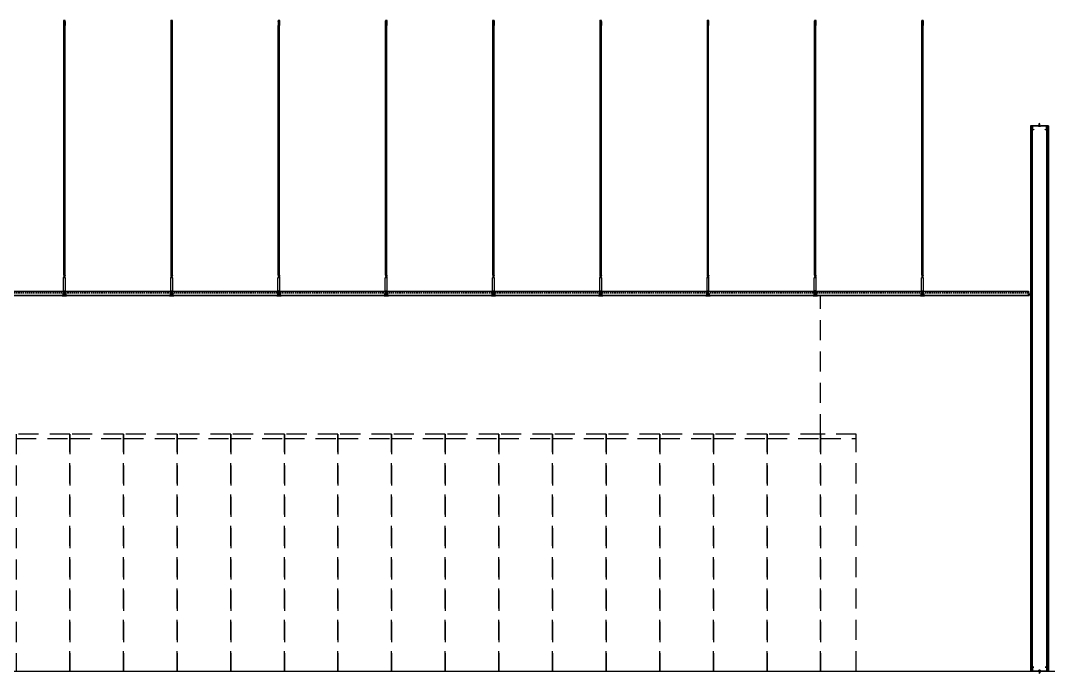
# Model space of a CAD drawing. Header units: millimetres. Extents: x 19868 to 801382, y -4805 to 85279.
# Drawn here: x 127238 to 138738, y 52653 to 59954 of the extents above; entities that cross this region are included whole.
import ezdxf

# ---------------------------------------------------------------- set-up
doc = ezdxf.new("R2010")
doc.units = ezdxf.units.MM
doc.header["$LTSCALE"] = 250
for name, pattern in [('A2', [8, 2, -2, 2, -2]), ('CENTER', [50.8, 31.75, -6.35, 6.35, -6.35]), ('CENTER2', [28.575, 19.05, -3.175, 3.175, -3.175]), ('H1', [1.5, 1, -0.5]), ('HID', [2.8, 1.8, -1]), ('HIDDEN', [9.525, 6.35, -3.175])]:
    doc.linetypes.add(name, pattern=pattern)
for name, color, linetype in [('8입면선', 8, 'Continuous'), ('A-ETC-SERVER', 5, 'H1'), ('A-FIN', 6, 'Continuous'), ('A-WALL-D', 7, 'Continuous'), ('C-1', 252, 'Continuous'), ('C-HANGER', 8, 'Continuous'), ('C-HANGER-C', 8, 'Continuous'), ('C-sec', 252, 'Continuous'), ('C-STL4', 252, 'Continuous'), ('C-STL6', 8, 'Continuous'), ('C-T-BAR MAIN-', 252, 'Continuous'), ('C-삼성엔지니어링_CEILING', 252, 'Continuous'), ('C-압출', 252, 'Continuous'), ('GAGAM-DT', 7, 'Continuous'), ('MO-S', 3, 'Continuous'), ('입면', 7, 'Continuous')]:
    doc.layers.add(name, color=color, linetype=linetype)
doc.layers.add('C-중심선', color=252, linetype='CENTER2', lineweight=20)
doc.layers.add('CK', color=221, linetype='Continuous', plot=False)

# ---------------------------------------------------------------- blocks, each defined once
blk = doc.blocks.new('A$C8f9dbc63')
at = {"layer": 'A-ETC-SERVER', "color": 8, "linetype": 'HID', "ltscale": 0.5}
for p, q in [((11399, 2650), (11399, 4200)), ((2400, 2600), (3000, 2600)), ((3000, 2600), (3600, 2600)), ((3600, 2600), (4200, 2600)), ((4200, 2600), (4800, 2600)), ((4800, 2600), (5400, 2600)), ((5400, 2600), (6000, 2600)), ((6000, 2600), (6600, 2600)), ((6600, 2600), (7200, 2600)), ((7200, 2600), (7800, 2600)), ((7800, 2600), (8400, 2600)), ((8400, 2600), (9000, 2600)), ((9000, 2600), (9600, 2600)), ((9600, 2600), (10200, 2600)), ((10200, 2600), (10800, 2600)), ((10800, 2600), (11400, 2600)), ((11399, 2600), (11799, 2600))]:
    blk.add_line(p, q, dxfattribs=at)
for points in [[(2400, 0), (3000, 0), (3000, 2650), (2400, 2650)], [(3000, 0), (3600, 0), (3600, 2650), (3000, 2650)], [(3600, 0), (4200, 0), (4200, 2650), (3600, 2650)], [(4200, 0), (4800, 0), (4800, 2650), (4200, 2650)], [(4800, 0), (5400, 0), (5400, 2650), (4800, 2650)], [(5400, 0), (6000, 0), (6000, 2650), (5400, 2650)], [(6000, 0), (6600, 0), (6600, 2650), (6000, 2650)], [(6600, 0), (7200, 0), (7200, 2650), (6600, 2650)], [(7200, 0), (7800, 0), (7800, 2650), (7200, 2650)], [(7800, 0), (8400, 0), (8400, 2650), (7800, 2650)], [(8400, 0), (9000, 0), (9000, 2650), (8400, 2650)], [(9000, 0), (9600, 0), (9600, 2650), (9000, 2650)], [(9600, 0), (10200, 0), (10200, 2650), (9600, 2650)], [(10200, 0), (10800, 0), (10800, 2650), (10200, 2650)], [(10800, 0), (11400, 0), (11400, 2650), (10800, 2650)]]:
    blk.add_lwpolyline(points, close=True, dxfattribs=at)
at = {"layer": 'A-ETC-SERVER', "color": 8, "linetype": 'HID', "ltscale": 0.5, "elevation": 0}
blk.add_lwpolyline([(11399, 0), (11799, 0), (11799, 2650), (11399, 2650)], close=True, dxfattribs=at)
blk = doc.blocks.new('usgh')
at = {"layer": 'C-STL4'}
blk.add_lwpolyline([(1763311, 329517), (1763311, 329599), (1763381, 329599), (1763381, 329517)], close=True, dxfattribs=at)
at = {"layer": 'C-압출', "color": 252, "linetype": 'Continuous', "lineweight": 40, "extrusion": (0, 0, -1)}
for p, q in [((1763325, 329522), (1763320, 329517)), ((1763325, 329599), (1763322, 329596)), ((1763322, 329596), (1763325, 329592)), ((1763325, 329592), (1763322, 329588)), ((1763322, 329588), (1763325, 329584)), ((1763325, 329584), (1763322, 329580)), ((1763322, 329580), (1763325, 329576)), ((1763325, 329576), (1763322, 329572)), ((1763322, 329572), (1763325, 329568)), ((1763325, 329568), (1763322, 329565)), ((1763322, 329565), (1763325, 329561)), ((1763325, 329561), (1763322, 329557)), ((1763322, 329557), (1763325, 329553)), ((1763325, 329553), (1763322, 329549)), ((1763322, 329549), (1763325, 329545)), ((1763325, 329545), (1763322, 329541)), ((1763322, 329541), (1763325, 329538)), ((1763325, 329538), (1763322, 329534)), ((1763322, 329534), (1763325, 329530)), ((1763325, 329530), (1763322, 329526)), ((1763322, 329526), (1763325, 329522)), ((1763363, 329517), (1763368, 329522)), ((1763364, 329596), (1763368, 329599)), ((1763368, 329592), (1763364, 329596)), ((1763364, 329588), (1763368, 329592)), ((1763368, 329584), (1763364, 329588)), ((1763364, 329580), (1763368, 329584)), ((1763368, 329576), (1763364, 329580)), ((1763364, 329572), (1763368, 329576)), ((1763368, 329568), (1763364, 329572)), ((1763364, 329565), (1763368, 329568)), ((1763368, 329561), (1763364, 329565)), ((1763364, 329557), (1763368, 329561)), ((1763368, 329553), (1763364, 329557)), ((1763364, 329549), (1763368, 329553)), ((1763368, 329545), (1763364, 329549)), ((1763364, 329541), (1763368, 329545)), ((1763368, 329538), (1763364, 329541)), ((1763364, 329534), (1763368, 329538)), ((1763368, 329530), (1763364, 329534)), ((1763364, 329526), (1763368, 329530)), ((1763368, 329522), (1763364, 329526))]:
    blk.add_line(p, q, dxfattribs=at)
at = {"layer": 'C-중심선'}
blk.add_line((1763346, 329623), (1763346, 329480), dxfattribs=at)
blk = doc.blocks.new('r6okghj')
at = {"layer": 'C-삼성엔지니어링_CEILING'}
for p, q in [((1770244, 316436), (1770234, 316431)), ((1770244, 316390), (1770234, 316396)), ((1770344, 316436), (1770244, 316436)), ((1770253, 316436), (1770264, 316431)), ((1770253, 316390), (1770264, 316396)), ((1770274, 316436), (1770264, 316431)), ((1770264, 316396), (1770264, 316431)), ((1770274, 316390), (1770264, 316396)), ((1770314, 316436), (1770324, 316431)), ((1770314, 316390), (1770324, 316396)), ((1770334, 316436), (1770324, 316431)), ((1770324, 316396), (1770324, 316431)), ((1770334, 316390), (1770324, 316396)), ((1770344, 316436), (1770354, 316431)), ((1770344, 316390), (1770354, 316396))]:
    blk.add_line(p, q, dxfattribs=at)
for points in [[(1770234, 316431), (1770234, 316396)], [(1770244, 316390), (1770344, 316390)], [(1770354, 316396), (1770354, 316431)]]:
    blk.add_lwpolyline(points, dxfattribs=at)
blk = doc.blocks.new('격자틀-1')
at = {"layer": 'C-HANGER'}
for p, q in [((-16, 230), (6, 230)), ((-16, 230), (-16, 229)), ((6, 230), (6, 229)), ((-16, 229), (6, 229))]:
    blk.add_line(p, q, dxfattribs=at)
at = {"layer": 'C-HANGER-C'}
for p, q in [((-16, 52), (-16, 202)), ((6, 202), (-16, 202)), ((6, 52), (6, 202)), ((6, 52), (-16, 52))]:
    blk.add_line(p, q, dxfattribs=at)
at = {"layer": 'C-STL6', "linetype": 'CENTER2', "ltscale": 20}
blk.add_line((-5, 53), (-5, -5), dxfattribs=at)
at = {"layer": 'C-T-BAR MAIN-'}
blk.add_lwpolyline([(-14, 41), (-14, 52), (4, 52), (4, 41), (2, 41), (2, 50), (-12, 50), (-12, 41), (-14, 41)], dxfattribs=at)
at = {"layer": 'C-삼성엔지니어링_CEILING'}
for p, q in [((-12, 211), (-14, 210)), ((-12, 204), (-14, 205)), ((-14, 202), (-14, 204)), ((2, 211), (-12, 211)), ((2, 204), (-12, 204)), ((-11, 220), (-10, 222)), ((-11, 220), (-2, 222)), ((-11, 220), (-10, 219)), ((-11, 218), (1, 220)), ((-11, 218), (-10, 219)), ((-11, 218), (-10, 217)), ((-11, 216), (1, 218)), ((-11, 216), (-10, 217)), ((-11, 216), (-10, 215)), ((-11, 214), (1, 216)), ((-11, 214), (-10, 215)), ((-11, 214), (-10, 213)), ((-11, 211), (-10, 210)), ((-11, 204), (-10, 205)), ((-10, 222), (-10, 222)), ((-10, 222), (-8, 222)), ((-10, 222), (-8, 222)), ((-10, 219), (0, 221)), ((-10, 219), (0, 221)), ((-10, 217), (0, 219)), ((-10, 217), (0, 219)), ((-10, 215), (0, 217)), ((-10, 215), (0, 217)), ((-10, 213), (0, 215)), ((-10, 213), (0, 215)), ((-10, 213), (-10, 211)), ((-8, 211), (-10, 210)), ((-10, 205), (-10, 210)), ((-8, 204), (-10, 205)), ((-2, 211), (-1, 210)), ((-2, 204), (-1, 205)), ((1, 211), (-1, 210)), ((-1, 205), (-1, 210)), ((1, 204), (-1, 205)), ((0, 221), (0, 222)), ((0, 221), (1, 220)), ((0, 219), (1, 220)), ((0, 219), (1, 218)), ((0, 217), (1, 218)), ((0, 217), (1, 216)), ((0, 215), (1, 216)), ((0, 215), (0, 211)), ((0, 215), (0, 211)), ((2, 211), (4, 210)), ((2, 204), (4, 205)), ((4, 202), (4, 204))]:
    blk.add_line(p, q, dxfattribs=at)
for points in [[(-14, 210), (-14, 205)], [(4, 204), (-14, 204)], [(-12, 204), (2, 204)], [(4, 205), (4, 210)]]:
    blk.add_lwpolyline(points, dxfattribs=at)
at = {"layer": 'C-압출', "linetype": 'Continuous', "lineweight": 40, "extrusion": (0, 0, -1)}
for p, q in [((-25, 0), (-25, 2)), ((-25, 2), (-13, 2)), ((-10, 0), (-25, 0)), ((-12, 3), (-12, 28)), ((-10, 50), (-8, 50)), ((-1, 20), (-10, 20)), ((-10, 20), (-10, 19)), ((-10, 19), (-9, 18)), ((-9, 18), (-10, 18)), ((-10, 18), (-9, 17)), ((-9, 17), (-10, 16)), ((-10, 16), (-9, 16)), ((-9, 16), (-10, 15)), ((-10, 15), (-9, 14)), ((-9, 14), (-10, 14)), ((-10, 14), (-9, 13)), ((-9, 13), (-10, 13)), ((-10, 13), (-9, 12)), ((-9, 12), (-10, 11)), ((-10, 11), (-9, 11)), ((-9, 11), (-10, 10)), ((-10, 10), (-9, 10)), ((-9, 10), (-10, 9)), ((-10, 9), (-9, 8)), ((-9, 8), (-10, 8)), ((-10, 8), (-9, 7)), ((-9, 7), (-10, 6)), ((-10, 6), (-9, 6)), ((-9, 6), (-10, 5)), ((-10, 5), (-9, 4)), ((-9, 4), (-10, 4)), ((-10, 4), (-9, 3)), ((-9, 3), (-10, 3)), ((-10, 3), (-9, 2)), ((-9, 2), (-10, 1)), ((-10, 1), (-10, 0)), ((-10, 1), (-10, 1)), ((-8, 50), (-8, 50)), ((-2, 49), (-2, 50)), ((-2, 50), (0, 50)), ((0, 17), (-1, 18)), ((-1, 18), (0, 18)), ((-1, 16), (0, 17)), ((-1, 15), (0, 16)), ((0, 16), (-1, 16)), ((0, 14), (-1, 15)), ((0, 13), (-1, 14)), ((-1, 14), (0, 14)), ((0, 12), (-1, 13)), ((-1, 13), (0, 13)), ((-1, 11), (0, 12)), ((-1, 10), (0, 11)), ((0, 11), (-1, 11)), ((-1, 9), (0, 10)), ((0, 10), (-1, 10)), ((0, 8), (-1, 9)), ((0, 7), (-1, 8)), ((-1, 8), (0, 8)), ((-1, 6), (0, 7)), ((-1, 5), (0, 6)), ((0, 6), (-1, 6)), ((0, 4), (-1, 5)), ((0, 3), (-1, 4)), ((-1, 4), (0, 4)), ((0, 2), (-1, 3)), ((-1, 3), (0, 3)), ((-1, 1), (0, 2)), ((0, 1), (-1, 1)), ((0, 18), (0, 20)), ((0, 0), (0, 1)), ((15, 0), (0, 0)), ((2, 28), (2, 3)), ((2, 2), (15, 2)), ((15, 2), (15, 0))]:
    blk.add_line(p, q, dxfattribs=at)
at = {"layer": 'C-압출', "linetype": 'Continuous', "lineweight": 40}
for p, q in [((-12, 28), (-12, 50)), ((-12, 50), (-8, 50)), ((-9, 45), (-8, 45)), ((-9, 31), (-9, 45)), ((-9, 31), (-1, 31)), ((-8, 50), (-8, 45)), ((-2, 50), (2, 50)), ((-2, 50), (-2, 45)), ((-2, 45), (-1, 45)), ((-1, 31), (-1, 45)), ((2, 28), (2, 50))]:
    blk.add_line(p, q, dxfattribs=at)
at = {"layer": 'C-압출', "linetype": 'Continuous', "lineweight": 40, "extrusion": (0, 0, -1)}
for centre, start, end in [((25, 0), 270, 0), ((13, 3), 180, 270), ((10, 20), 0, 90), ((10, 0), 180, 270), ((8, 50), 90, 180), ((2, 50), 0, 90), ((1, 20), 90, 180), ((0, 0), 270, 0), ((-3, 3), 270, 0), ((-15, 2), 90, 180), ((-15, 0), 180, 270)]:
    blk.add_arc(centre, 0.3, start, end, dxfattribs=at)
at = {"layer": 'C-압출', "linetype": 'Continuous', "lineweight": 40}
for centre, start, end in [((-12, 50), 90, 180), ((-9, 45), 90, 180), ((-9, 31), 180, 270), ((-8, 50), 0, 90), ((-8, 45), 270, 0), ((-2, 45), 180, 270), ((-1, 45), 0, 90), ((-1, 31), 270, 0), ((2, 50), 0, 90)]:
    blk.add_arc(centre, 0.3, start, end, dxfattribs=at)
at = {"layer": 'C-압출'}
blk.add_arc((-2, 50), 0.3, 90, 180, dxfattribs=at)
at = {"layer": 'C-중심선', "linetype": 'CENTER', "lineweight": 5}
blk.add_line((-14, 26), (4, 26), dxfattribs=at)
at = {"layer": 'C-HANGER-C'}
for name, p, xscale, yscale, zscale in [('r6okghj', (-263370, -46847), 0.1487691112046762, 0.1487691112046762, 0.1487691112046762), ('usgh', (-176674, -32977), 0.1001893939418906, 0.1001893939418906, 0.1001893939418906)]:
    blk.add_blockref(name, p, dxfattribs=dict(at, xscale=xscale, yscale=yscale, zscale=zscale))
blk = doc.blocks.new('*U113')
at = {"layer": '8입면선', "color": 8}
for p, q in [((3316398, 472011), (3316398, 478111)), ((3316578, 472011), (3316578, 478111))]:
    blk.add_line(p, q, dxfattribs=at)
at = {"layer": 'A-WALL-D'}
for p, q in [((3316388, 478111), (3316388, 472011)), ((3316408, 478111), (3316388, 478111)), ((3316408, 472021), (3316408, 478111)), ((3316568, 472021), (3316568, 478111)), ((3316588, 478111), (3316568, 478111)), ((3316588, 478111), (3316588, 472011)), ((3316408, 472011), (3316388, 472011)), ((3316588, 472011), (3316568, 472011))]:
    blk.add_line(p, q, dxfattribs=at)
at = {"layer": 'CK', "linetype": 'Continuous'}
blk.add_line((3316473, 472011), (3316502, 472011), dxfattribs=at)
at = {"layer": 'GAGAM-DT', "color": 8}
for p, q in [((3316493, 478106), (3316483, 478106)), ((3316483, 478106), (3316483, 478102)), ((3316491, 478101), (3316484, 478101)), ((3316485, 478106), (3316485, 478137)), ((3316490, 478132), (3316485, 478137)), ((3316485, 478106), (3316485, 478101)), ((3316490, 478106), (3316490, 478132)), ((3316490, 478106), (3316490, 478101)), ((3316493, 478106), (3316493, 478102)), ((3316483, 472017), (3316483, 472021)), ((3316493, 472017), (3316483, 472017)), ((3316491, 472022), (3316484, 472022)), ((3316485, 472017), (3316485, 472022)), ((3316485, 472017), (3316485, 471986)), ((3316490, 471991), (3316485, 471986)), ((3316490, 472017), (3316490, 472022)), ((3316490, 472017), (3316490, 471991)), ((3316493, 472017), (3316493, 472021))]:
    blk.add_line(p, q, dxfattribs=at)
for centre, start, end in [((3316484, 478102), 180, 270), ((3316491, 478102), 270, 0), ((3316484, 472021), 90, 180), ((3316491, 472021), 0, 90)]:
    blk.add_arc(centre, 1.51, start, end, dxfattribs=at)
at = {"layer": '입면', "color": 6}
for p, q in [((3316408, 478066), (3316408, 478111)), ((3316408, 478111), (3316473, 478111)), ((3316425, 478066), (3316408, 478066)), ((3316472, 478110), (3316409, 478110)), ((3316409, 478110), (3316409, 478068)), ((3316409, 478068), (3316425, 478068)), ((3316425, 478068), (3316425, 478066)), ((3316477, 478104), (3316472, 478110)), ((3316473, 478111), (3316478, 478106)), ((3316498, 478104), (3316477, 478104)), ((3316478, 478106), (3316497, 478106)), ((3316497, 478106), (3316502, 478111)), ((3316503, 478110), (3316498, 478104)), ((3316502, 478111), (3316568, 478111)), ((3316566, 478110), (3316503, 478110)), ((3316550, 478066), (3316550, 478068)), ((3316550, 478068), (3316566, 478068)), ((3316568, 478066), (3316550, 478066)), ((3316566, 478068), (3316566, 478110)), ((3316568, 478111), (3316568, 478066)), ((3316425, 472056), (3316408, 472056)), ((3316408, 472056), (3316408, 472011)), ((3316408, 472011), (3316473, 472011)), ((3316409, 472013), (3316409, 472055)), ((3316409, 472055), (3316425, 472055)), ((3316472, 472013), (3316409, 472013)), ((3316425, 472055), (3316425, 472056)), ((3316477, 472018), (3316472, 472013)), ((3316473, 472011), (3316478, 472017)), ((3316498, 472018), (3316477, 472018)), ((3316478, 472017), (3316497, 472017)), ((3316497, 472017), (3316502, 472011)), ((3316503, 472013), (3316498, 472018)), ((3316502, 472011), (3316568, 472011)), ((3316566, 472013), (3316503, 472013)), ((3316568, 472056), (3316550, 472056)), ((3316550, 472056), (3316550, 472055)), ((3316550, 472055), (3316566, 472055)), ((3316566, 472055), (3316566, 472013)), ((3316568, 472011), (3316568, 472056))]:
    blk.add_line(p, q, dxfattribs=at)

msp = doc.modelspace()

# ---------------------------------------------------------------- linework, layer by layer
at = {"layer": 'A-FIN'}
msp.add_line((123238.2, 52678.9), (154038.2, 52678.9), dxfattribs=at)
at = {"layer": 'C-1', "linetype": 'A2'}
for p, q in [((127720.7, 59946.1), (127719.6, 59948.9)), ((127725.8, 59951.2), (127720.1, 59950)), ((127724.5, 59941.7), (127720.2, 59951.5)), ((127720.7, 59946.1), (127721.6, 59946.4)), ((127721.4, 59944.4), (127722.2, 59944.7)), ((127722.4, 59941.7), (127721.4, 59944.4)), ((127722.2, 59944.7), (127721.6, 59946.4)), ((127736.9, 59953.8), (127721.7, 59953.8)), ((127722.4, 59898.9), (127722.4, 59941.7)), ((127724.5, 59898.9), (127724.5, 59941.7)), ((127729.3, 59942.5), (127726.7, 59950.7)), ((127729.3, 59942.5), (127731.9, 59950.7)), ((127738.5, 59950), (127732.9, 59951.2)), ((127734.2, 59941.7), (127738.4, 59951.5)), ((127734.2, 59941.7), (127734.2, 59898.9)), ((127736.2, 59941.7), (127737.3, 59944.4)), ((127736.2, 59941.7), (127736.2, 59898.9)), ((127736.4, 59944.7), (127737, 59946.4)), ((127737.3, 59944.4), (127736.4, 59944.7)), ((127737.9, 59946.1), (127737, 59946.4)), ((127737.9, 59946.1), (127739, 59948.9)), ((128920.7, 59946.1), (128919.6, 59948.9)), ((128925.8, 59951.2), (128920.1, 59950)), ((128924.5, 59941.7), (128920.2, 59951.5)), ((128920.7, 59946.1), (128921.6, 59946.4)), ((128921.4, 59944.4), (128922.2, 59944.7)), ((128922.4, 59941.7), (128921.4, 59944.4)), ((128922.2, 59944.7), (128921.6, 59946.4)), ((128936.9, 59953.8), (128921.7, 59953.8)), ((128922.4, 59898.9), (128922.4, 59941.7)), ((128924.5, 59898.9), (128924.5, 59941.7)), ((128929.3, 59942.5), (128926.7, 59950.7)), ((128929.3, 59942.5), (128931.9, 59950.7)), ((128938.5, 59950), (128932.9, 59951.2)), ((128934.2, 59941.7), (128938.4, 59951.5)), ((128934.2, 59941.7), (128934.2, 59898.9)), ((128936.2, 59941.7), (128937.3, 59944.4)), ((128936.2, 59941.7), (128936.2, 59898.9)), ((128936.4, 59944.7), (128937, 59946.4)), ((128937.3, 59944.4), (128936.4, 59944.7)), ((128937.9, 59946.1), (128937, 59946.4)), ((128937.9, 59946.1), (128939, 59948.9)), ((130120.7, 59946.1), (130119.6, 59948.9)), ((130125.8, 59951.2), (130120.1, 59950)), ((130124.5, 59941.7), (130120.2, 59951.5)), ((130120.7, 59946.1), (130121.6, 59946.4)), ((130121.4, 59944.4), (130122.2, 59944.7)), ((130122.4, 59941.7), (130121.4, 59944.4)), ((130122.2, 59944.7), (130121.6, 59946.4)), ((130136.9, 59953.8), (130121.7, 59953.8)), ((130122.4, 59898.9), (130122.4, 59941.7)), ((130124.5, 59898.9), (130124.5, 59941.7)), ((130129.3, 59942.5), (130126.7, 59950.7)), ((130129.3, 59942.5), (130131.9, 59950.7)), ((130138.5, 59950), (130132.9, 59951.2)), ((130134.2, 59941.7), (130138.4, 59951.5)), ((130134.2, 59941.7), (130134.2, 59898.9)), ((130136.2, 59941.7), (130137.3, 59944.4)), ((130136.2, 59941.7), (130136.2, 59898.9)), ((130136.4, 59944.7), (130137, 59946.4)), ((130137.3, 59944.4), (130136.4, 59944.7)), ((130137.9, 59946.1), (130137, 59946.4)), ((130137.9, 59946.1), (130139, 59948.9)), ((131320.7, 59946.1), (131319.6, 59948.9)), ((131325.8, 59951.2), (131320.1, 59950)), ((131324.5, 59941.7), (131320.2, 59951.5)), ((131320.7, 59946.1), (131321.6, 59946.4)), ((131321.4, 59944.4), (131322.2, 59944.7)), ((131322.4, 59941.7), (131321.4, 59944.4)), ((131322.2, 59944.7), (131321.6, 59946.4)), ((131336.9, 59953.8), (131321.7, 59953.8)), ((131322.4, 59898.9), (131322.4, 59941.7)), ((131324.5, 59898.9), (131324.5, 59941.7)), ((131329.3, 59942.5), (131326.7, 59950.7)), ((131329.3, 59942.5), (131331.9, 59950.7)), ((131338.5, 59950), (131332.9, 59951.2)), ((131334.2, 59941.7), (131338.4, 59951.5)), ((131334.2, 59941.7), (131334.2, 59898.9)), ((131336.2, 59941.7), (131337.3, 59944.4)), ((131336.2, 59941.7), (131336.2, 59898.9)), ((131336.4, 59944.7), (131337, 59946.4)), ((131337.3, 59944.4), (131336.4, 59944.7)), ((131337.9, 59946.1), (131337, 59946.4)), ((131337.9, 59946.1), (131339, 59948.9)), ((132520.7, 59946.1), (132519.6, 59948.9)), ((132525.8, 59951.2), (132520.1, 59950)), ((132524.5, 59941.7), (132520.2, 59951.5)), ((132520.7, 59946.1), (132521.6, 59946.4)), ((132521.4, 59944.4), (132522.2, 59944.7)), ((132522.4, 59941.7), (132521.4, 59944.4)), ((132522.2, 59944.7), (132521.6, 59946.4)), ((132536.9, 59953.8), (132521.7, 59953.8)), ((132522.4, 59898.9), (132522.4, 59941.7)), ((132524.5, 59898.9), (132524.5, 59941.7)), ((132529.3, 59942.5), (132526.7, 59950.7)), ((132529.3, 59942.5), (132531.9, 59950.7)), ((132538.5, 59950), (132532.9, 59951.2)), ((132534.2, 59941.7), (132538.4, 59951.5)), ((132534.2, 59941.7), (132534.2, 59898.9)), ((132536.2, 59941.7), (132537.3, 59944.4)), ((132536.2, 59941.7), (132536.2, 59898.9)), ((132536.4, 59944.7), (132537, 59946.4)), ((132537.3, 59944.4), (132536.4, 59944.7)), ((132537.9, 59946.1), (132537, 59946.4)), ((132537.9, 59946.1), (132539, 59948.9)), ((133720.7, 59946.1), (133719.6, 59948.9)), ((133725.8, 59951.2), (133720.1, 59950)), ((133724.5, 59941.7), (133720.2, 59951.5)), ((133720.7, 59946.1), (133721.6, 59946.4)), ((133721.4, 59944.4), (133722.2, 59944.7)), ((133722.4, 59941.7), (133721.4, 59944.4)), ((133722.2, 59944.7), (133721.6, 59946.4)), ((133736.9, 59953.8), (133721.7, 59953.8)), ((133722.4, 59898.9), (133722.4, 59941.7)), ((133724.5, 59898.9), (133724.5, 59941.7)), ((133729.3, 59942.5), (133726.7, 59950.7)), ((133729.3, 59942.5), (133731.9, 59950.7)), ((133738.5, 59950), (133732.9, 59951.2)), ((133734.2, 59941.7), (133738.4, 59951.5)), ((133734.2, 59941.7), (133734.2, 59898.9)), ((133736.2, 59941.7), (133737.3, 59944.4)), ((133736.2, 59941.7), (133736.2, 59898.9)), ((133736.4, 59944.7), (133737, 59946.4)), ((133737.3, 59944.4), (133736.4, 59944.7)), ((133737.9, 59946.1), (133737, 59946.4)), ((133737.9, 59946.1), (133739, 59948.9)), ((134920.7, 59946.1), (134919.6, 59948.9)), ((134925.8, 59951.2), (134920.1, 59950)), ((134924.5, 59941.7), (134920.2, 59951.5)), ((134920.7, 59946.1), (134921.6, 59946.4)), ((134921.4, 59944.4), (134922.2, 59944.7)), ((134922.4, 59941.7), (134921.4, 59944.4)), ((134922.2, 59944.7), (134921.6, 59946.4)), ((134936.9, 59953.8), (134921.7, 59953.8)), ((134922.4, 59898.9), (134922.4, 59941.7)), ((134924.5, 59898.9), (134924.5, 59941.7)), ((134929.3, 59942.5), (134926.7, 59950.7)), ((134929.3, 59942.5), (134931.9, 59950.7)), ((134938.5, 59950), (134932.9, 59951.2)), ((134934.2, 59941.7), (134938.4, 59951.5)), ((134934.2, 59941.7), (134934.2, 59898.9)), ((134936.2, 59941.7), (134937.3, 59944.4)), ((134936.2, 59941.7), (134936.2, 59898.9)), ((134936.4, 59944.7), (134937, 59946.4)), ((134937.3, 59944.4), (134936.4, 59944.7)), ((134937.9, 59946.1), (134937, 59946.4)), ((134937.9, 59946.1), (134939, 59948.9)), ((136120.7, 59946.1), (136119.6, 59948.9)), ((136125.8, 59951.2), (136120.1, 59950)), ((136124.5, 59941.7), (136120.2, 59951.5)), ((136120.7, 59946.1), (136121.6, 59946.4)), ((136121.4, 59944.4), (136122.2, 59944.7)), ((136122.4, 59941.7), (136121.4, 59944.4)), ((136122.2, 59944.7), (136121.6, 59946.4)), ((136136.9, 59953.8), (136121.7, 59953.8)), ((136122.4, 59898.9), (136122.4, 59941.7)), ((136124.5, 59898.9), (136124.5, 59941.7)), ((136129.3, 59942.5), (136126.7, 59950.7)), ((136129.3, 59942.5), (136131.9, 59950.7)), ((136138.5, 59950), (136132.9, 59951.2)), ((136134.2, 59941.7), (136138.4, 59951.5)), ((136134.2, 59941.7), (136134.2, 59898.9)), ((136136.2, 59941.7), (136137.3, 59944.4)), ((136136.2, 59941.7), (136136.2, 59898.9)), ((136136.4, 59944.7), (136137, 59946.4)), ((136137.3, 59944.4), (136136.4, 59944.7)), ((136137.9, 59946.1), (136137, 59946.4)), ((136137.9, 59946.1), (136139, 59948.9)), ((137320.7, 59946.1), (137319.6, 59948.9)), ((137325.8, 59951.2), (137320.1, 59950)), ((137324.5, 59941.7), (137320.2, 59951.5)), ((137320.7, 59946.1), (137321.6, 59946.4)), ((137321.4, 59944.4), (137322.2, 59944.7)), ((137322.4, 59941.7), (137321.4, 59944.4)), ((137322.2, 59944.7), (137321.6, 59946.4)), ((137336.9, 59953.8), (137321.7, 59953.8)), ((137322.4, 59898.9), (137322.4, 59941.7)), ((137324.5, 59898.9), (137324.5, 59941.7)), ((137329.3, 59942.5), (137326.7, 59950.7)), ((137329.3, 59942.5), (137331.9, 59950.7)), ((137338.5, 59950), (137332.9, 59951.2)), ((137334.2, 59941.7), (137338.4, 59951.5)), ((137334.2, 59941.7), (137334.2, 59898.9)), ((137336.2, 59941.7), (137337.3, 59944.4)), ((137336.2, 59941.7), (137336.2, 59898.9)), ((137336.4, 59944.7), (137337, 59946.4)), ((137337.3, 59944.4), (137336.4, 59944.7)), ((137337.9, 59946.1), (137337, 59946.4)), ((137337.9, 59946.1), (137339, 59948.9))]:
    msp.add_line(p, q, dxfattribs=at)
for centre, radius, start, end in [((127720.3, 59949.2), 0.808, 102.52881, 201.80141), ((127721.7, 59952.2), 1.62, 90, 203.42869), ((127725.9, 59950.4), 0.808, 17.65012, 102.52881), ((127732.7, 59950.4), 0.808, 77.47119, 162.34988), ((127736.9, 59952.2), 1.62, 336.57131, 90), ((127738.3, 59949.2), 0.808, 338.19859, 77.47119), ((128920.3, 59949.2), 0.808, 102.52881, 201.80141), ((128921.7, 59952.2), 1.62, 90, 203.42869), ((128925.9, 59950.4), 0.808, 17.65012, 102.52881), ((128932.7, 59950.4), 0.808, 77.47119, 162.34988), ((128936.9, 59952.2), 1.62, 336.57131, 90), ((128938.3, 59949.2), 0.808, 338.19859, 77.47119), ((130120.3, 59949.2), 0.808, 102.52881, 201.80141), ((130121.7, 59952.2), 1.62, 90, 203.42869), ((130125.9, 59950.4), 0.808, 17.65012, 102.52881), ((130132.7, 59950.4), 0.808, 77.47119, 162.34988), ((130136.9, 59952.2), 1.62, 336.57131, 90), ((130138.3, 59949.2), 0.808, 338.19859, 77.47119), ((131320.3, 59949.2), 0.808, 102.52881, 201.80141), ((131321.7, 59952.2), 1.62, 90, 203.42869), ((131325.9, 59950.4), 0.808, 17.65012, 102.52881), ((131332.7, 59950.4), 0.808, 77.47119, 162.34988), ((131336.9, 59952.2), 1.62, 336.57131, 90), ((131338.3, 59949.2), 0.808, 338.19859, 77.47119), ((132520.3, 59949.2), 0.808, 102.52881, 201.80141), ((132521.7, 59952.2), 1.62, 90, 203.42869), ((132525.9, 59950.4), 0.808, 17.65012, 102.52881), ((132532.7, 59950.4), 0.808, 77.47119, 162.34988), ((132536.9, 59952.2), 1.62, 336.57131, 90), ((132538.3, 59949.2), 0.808, 338.19859, 77.47119), ((133720.3, 59949.2), 0.808, 102.52881, 201.80141), ((133721.7, 59952.2), 1.62, 90, 203.42869), ((133725.9, 59950.4), 0.808, 17.65012, 102.52881), ((133732.7, 59950.4), 0.808, 77.47119, 162.34988), ((133736.9, 59952.2), 1.62, 336.57131, 90), ((133738.3, 59949.2), 0.808, 338.19859, 77.47119), ((134920.3, 59949.2), 0.808, 102.52881, 201.80141), ((134921.7, 59952.2), 1.62, 90, 203.42869), ((134925.9, 59950.4), 0.808, 17.65012, 102.52881), ((134932.7, 59950.4), 0.808, 77.47119, 162.34988), ((134936.9, 59952.2), 1.62, 336.57131, 90), ((134938.3, 59949.2), 0.808, 338.19859, 77.47119), ((136120.3, 59949.2), 0.808, 102.52881, 201.80141), ((136121.7, 59952.2), 1.62, 90, 203.42869), ((136125.9, 59950.4), 0.808, 17.65012, 102.52881), ((136132.7, 59950.4), 0.808, 77.47119, 162.34988), ((136136.9, 59952.2), 1.62, 336.57131, 90), ((136138.3, 59949.2), 0.808, 338.19859, 77.47119), ((137320.3, 59949.2), 0.808, 102.52881, 201.80141), ((137321.7, 59952.2), 1.62, 90, 203.42869), ((137325.9, 59950.4), 0.808, 17.65012, 102.52881), ((137332.7, 59950.4), 0.808, 77.47119, 162.34988), ((137336.9, 59952.2), 1.62, 336.57131, 90), ((137338.3, 59949.2), 0.808, 338.19859, 77.47119)]:
    msp.add_arc(centre, radius, start, end, dxfattribs=at)
at = {"layer": 'C-HANGER'}
for p, q in [((127722.1, 57106.9), (127722.1, 59898.9)), ((127723, 57106.9), (127723, 59898.9)), ((127735.6, 57106.9), (127735.6, 59898.9)), ((127736.5, 57106.9), (127736.5, 59898.9)), ((128922.1, 57106.9), (128922.1, 59898.9)), ((128923, 57106.9), (128923, 59898.9)), ((128935.6, 57106.9), (128935.6, 59898.9)), ((128936.5, 57106.9), (128936.5, 59898.9)), ((130122.1, 57106.9), (130122.1, 59898.9)), ((130123, 57106.9), (130123, 59898.9)), ((130135.6, 57106.9), (130135.6, 59898.9)), ((130136.5, 57106.9), (130136.5, 59898.9)), ((131322.1, 57106.9), (131322.1, 59898.9)), ((131323, 57106.9), (131323, 59898.9)), ((131335.6, 57106.9), (131335.6, 59898.9)), ((131336.5, 57106.9), (131336.5, 59898.9)), ((132522.1, 57106.9), (132522.1, 59898.9)), ((132523, 57106.9), (132523, 59898.9)), ((132535.6, 57106.9), (132535.6, 59898.9)), ((132536.5, 57106.9), (132536.5, 59898.9)), ((133722.1, 57106.9), (133722.1, 59898.9)), ((133723, 57106.9), (133723, 59898.9)), ((133735.6, 57106.9), (133735.6, 59898.9)), ((133736.5, 57106.9), (133736.5, 59898.9)), ((134922.1, 57106.9), (134922.1, 59898.9)), ((134923, 57106.9), (134923, 59898.9)), ((134935.6, 57106.9), (134935.6, 59898.9)), ((134936.5, 57106.9), (134936.5, 59898.9)), ((136122.1, 57106.9), (136122.1, 59898.9)), ((136123, 57106.9), (136123, 59898.9)), ((136135.6, 57106.9), (136135.6, 59898.9)), ((136136.5, 57106.9), (136136.5, 59898.9)), ((137322.1, 57106.9), (137322.1, 59898.9)), ((137323, 57106.9), (137323, 59898.9)), ((137335.6, 57106.9), (137335.6, 59898.9)), ((137336.5, 57106.9), (137336.5, 59898.9))]:
    msp.add_line(p, q, dxfattribs=at)
at = {"layer": 'C-sec'}
for points in [[(126543.3, 56879.7), (127715.4, 56879.7, 0.3617862), (127715.6, 56880), (127715.6, 56901.7), (127716.3, 56901.7), (127716.3, 56879.2, -0.4142136), (127716, 56878.9), (126542.6, 56878.9, -0.4142136), (126542.3, 56879.2), (126542.3, 56901.7), (126543, 56901.7), (126543, 56880, 0.4142136), (126543.3, 56879.7)], [(127743.3, 56879.7), (128915.4, 56879.7, 0.3617862), (128915.6, 56880), (128915.6, 56901.7), (128916.3, 56901.7), (128916.3, 56879.2, -0.4142136), (128916, 56878.9), (127742.6, 56878.9, -0.4142136), (127742.3, 56879.2), (127742.3, 56901.7), (127743, 56901.7), (127743, 56880, 0.4142136), (127743.3, 56879.7)], [(128943.3, 56879.7), (130115.4, 56879.7, 0.3617862), (130115.6, 56880), (130115.6, 56901.7), (130116.3, 56901.7), (130116.3, 56879.2, -0.4142136), (130116, 56878.9), (128942.6, 56878.9, -0.4142136), (128942.3, 56879.2), (128942.3, 56901.7), (128943, 56901.7), (128943, 56880, 0.4142136), (128943.3, 56879.7)], [(130143.3, 56879.7), (131315.4, 56879.7, 0.3617862), (131315.6, 56880), (131315.6, 56901.7), (131316.3, 56901.7), (131316.3, 56879.2, -0.4142136), (131316, 56878.9), (130142.6, 56878.9, -0.4142136), (130142.3, 56879.2), (130142.3, 56901.7), (130143, 56901.7), (130143, 56880, 0.4142136), (130143.3, 56879.7)], [(131343.3, 56879.7), (132515.4, 56879.7, 0.3617862), (132515.6, 56880), (132515.6, 56901.7), (132516.3, 56901.7), (132516.3, 56879.2, -0.4142136), (132516, 56878.9), (131342.6, 56878.9, -0.4142136), (131342.3, 56879.2), (131342.3, 56901.7), (131343, 56901.7), (131343, 56880, 0.4142136), (131343.3, 56879.7)], [(132543.3, 56879.7), (133715.4, 56879.7, 0.3617862), (133715.6, 56880), (133715.6, 56901.7), (133716.3, 56901.7), (133716.3, 56879.2, -0.4142136), (133716, 56878.9), (132542.6, 56878.9, -0.4142136), (132542.3, 56879.2), (132542.3, 56901.7), (132543, 56901.7), (132543, 56880, 0.4142136), (132543.3, 56879.7)], [(133743.3, 56879.7), (134915.4, 56879.7, 0.3617862), (134915.6, 56880), (134915.6, 56901.7), (134916.3, 56901.7), (134916.3, 56879.2, -0.4142136), (134916, 56878.9), (133742.6, 56878.9, -0.4142136), (133742.3, 56879.2), (133742.3, 56901.7), (133743, 56901.7), (133743, 56880, 0.4142136), (133743.3, 56879.7)], [(134943.3, 56879.7), (136115.4, 56879.7, 0.3617862), (136115.6, 56880), (136115.6, 56901.7), (136116.3, 56901.7), (136116.3, 56879.2, -0.4142136), (136116, 56878.9), (134942.6, 56878.9, -0.4142136), (134942.3, 56879.2), (134942.3, 56901.7), (134943, 56901.7), (134943, 56880, 0.4142136), (134943.3, 56879.7)], [(136143.3, 56879.7), (137315.4, 56879.7, 0.3617862), (137315.6, 56880), (137315.6, 56901.7), (137316.3, 56901.7), (137316.3, 56879.2, -0.4142136), (137316, 56878.9), (136142.6, 56878.9, -0.4142136), (136142.3, 56879.2), (136142.3, 56901.7), (136143, 56901.7), (136143, 56880, 0.4142136), (136143.3, 56879.7)], [(137343.3, 56879.7), (138515.4, 56879.7, 0.3617862), (138515.6, 56880), (138515.6, 56901.7), (138516.3, 56901.7), (138516.3, 56879.2, -0.4142136), (138516, 56878.9), (137342.6, 56878.9, -0.4142136), (137342.3, 56879.2), (137342.3, 56901.7), (137343, 56901.7), (137343, 56880, 0.4142136), (137343.3, 56879.7)]]:
    msp.add_lwpolyline(points, format="xyb", dxfattribs=at)
at = {"layer": 'C-STL6'}
for p, q in [((123260.2, 56926.4), (138516.3, 56926.4)), ((138516.3, 56926.4), (138516.3, 56907.5))]:
    msp.add_line(p, q, dxfattribs=at)
at = {"layer": 'C-STL6', "linetype": 'HIDDEN', "ltscale": 0.01}
for p, q in [((123260.2, 56921.5), (138516.3, 56921.5)), ((123260.2, 56907.5), (138516.3, 56907.5))]:
    msp.add_line(p, q, dxfattribs=at)
at = {"layer": 'MO-S'}
msp.add_lwpolyline([(138538.2, 56907.7), (138537, 56907.7), (138537, 56893.9), (138522, 56893.9), (138522, 56878.9), (138508.2, 56878.9), (138508.2, 56877.7), (138523.2, 56877.7), (138523.2, 56892.7), (138538.2, 56892.7)], close=True, dxfattribs=at)

# ---------------------------------------------------------------- block references
at = {"layer": 'A-ETC-SERVER'}
msp.add_blockref('A$C8f9dbc63', (124789.7, 52678.9), dxfattribs=at)
at = {"layer": 'A-WALL-D'}
msp.add_blockref('*U113', (-3177849.4, -419332.5), dxfattribs=at)
at = {"layer": 'C-sec'}
for p in [(127734.4, 56876.4), (128934.4, 56876.4), (130134.4, 56876.4), (131334.4, 56876.4), (132534.4, 56876.4), (133734.4, 56876.4), (134934.4, 56876.4), (136134.4, 56876.4), (137334.4, 56876.4)]:
    msp.add_blockref('격자틀-1', p, dxfattribs=at)

doc.saveas('drawing.dxf')
